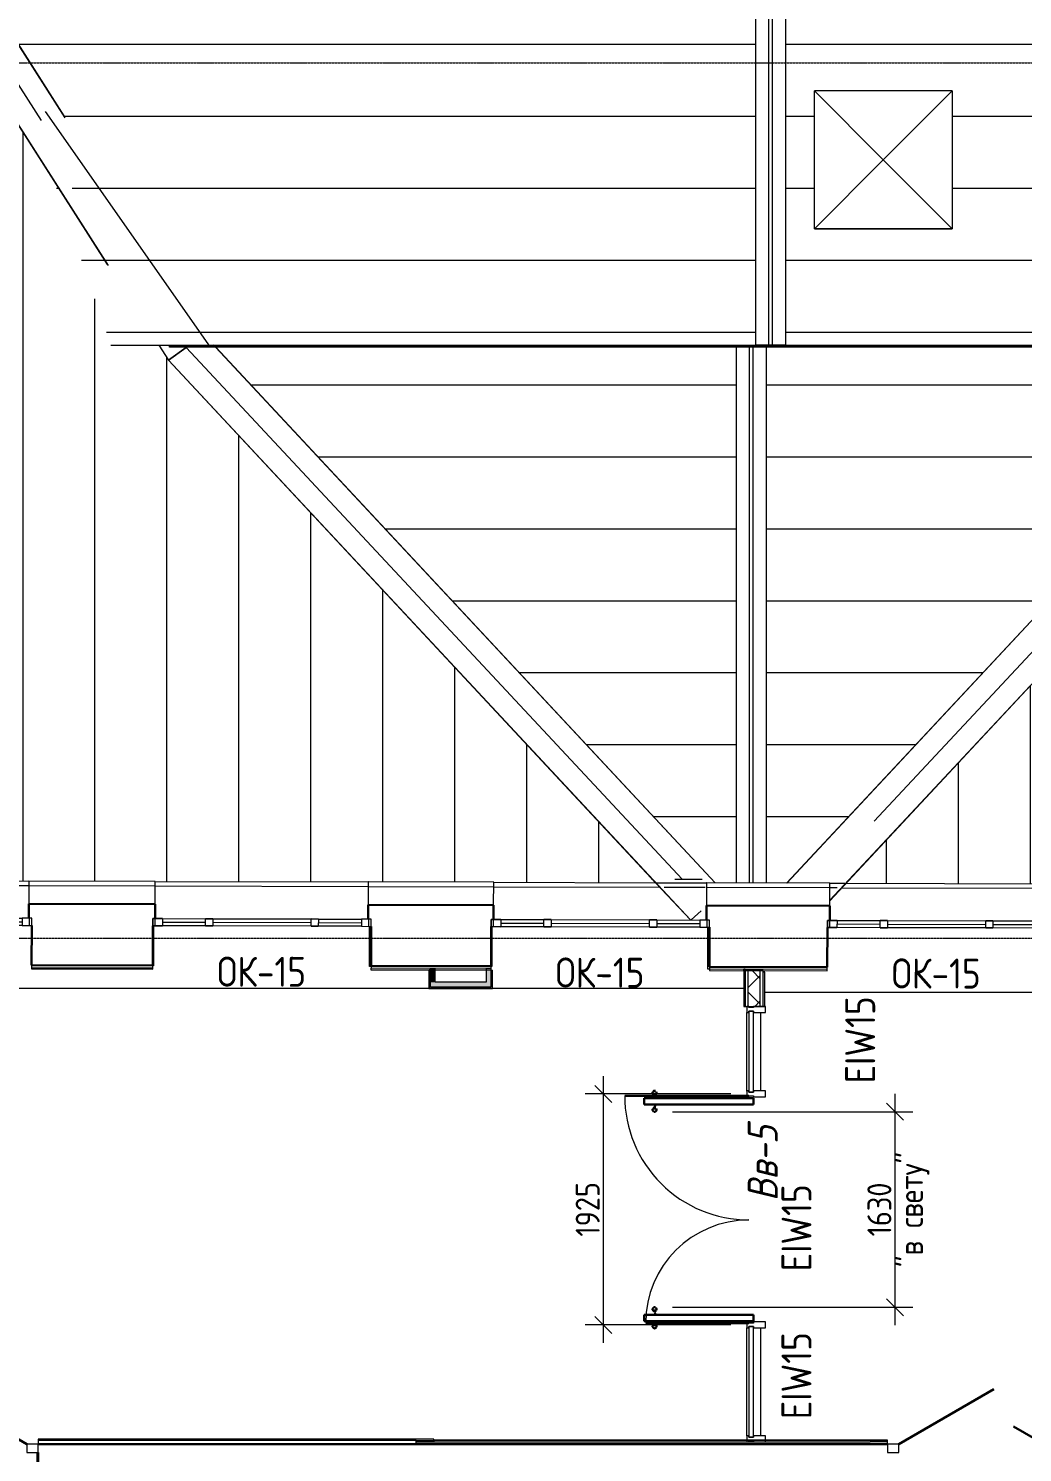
# Model space of a CAD drawing. Header units: millimetres. Extents: x -25149 to 64359, y -29707 to 46678.
# Drawn here: x 18202 to 26489, y 8658 to 20531 of the extents above; entities that cross this region are included whole.
import ezdxf

# ---------------------------------------------------------------- set-up
doc = ezdxf.new("R2010")
doc.units = ezdxf.units.MM
doc.linetypes.add('ADSK_Линия сетки', pattern=[25, 20, -2.5, 0, -2.5])
doc.linetypes.add('ADSK_Штриховая_ш3 п1_5', pattern=[4.5, 3, -1.5])
for name, color, linetype, lineweight in [('_ Окна', 7, 'Continuous', 9), ('Аннотация', 7, 'Continuous', 9), ('Витраж', 7, 'Continuous', 9), ('Воздуховоды', 7, 'Continuous', 18), ('Двери', 7, 'Continuous', 9), ('Каркас', 7, 'Continuous', 18), ('Крыша', 7, 'Continuous', 9), ('Крыша штриховка', 7, 'Continuous', 9), ('Марки', 7, 'Continuous', 20), ('Марки окон', 7, 'Continuous', 20), ('Ограждение', 7, 'Continuous', 9), ('Окна', 7, 'Continuous', 9), ('Оси', 7, 'Continuous', 9), ('Панели витража', 7, 'Continuous', 9), ('Перекрытие', 7, 'Continuous', 18), ('Размеры', 7, 'Continuous', 5), ('Стены внутренние', 7, 'Continuous', 18), ('Стены наружные', 7, 'Continuous', 18), ('Стены несущие', 7, 'Continuous', 30), ('Стены отделка', 7, 'Continuous', 30), ('Стены штриховка', 7, 'Continuous', 9)]:
    doc.layers.add(name, color=color, linetype=linetype, lineweight=lineweight)
doc.layers.add('Линии', color=7, linetype='Continuous', lineweight=9, true_color=0x00a600)
doc.styles.add('GOST Common_2', font='GOST_Common.ttf', dxfattribs={"width": 0.9, "height": 250})
doc.styles.add('GOST Common_6', font='GOST_Common.ttf', dxfattribs={"width": 0.9, "height": 200})
doc.styles.add('GOST Common_B_I', font='', dxfattribs={"width": 0.9, "height": 250})
doc.styles.get('GOST Common_B_I').set_extended_font_data('GOST Common', italic=True, bold=True)
doc.dimstyles.new('ADSK_Основной_2_мм', dxfattribs={"dimscale": 304.8, "dimtxt": 201.142999, "dimasz": 0.463911, "dimexe": 0.492126, "dimexo": 0.492126, "dimgap": 0.098425, "dimtad": 1, "dimrnd": 0.01, "dimdsep": 46, "dimtxsty": 'GOST Common_6', "dimblk1": 'OBLIQUE', "dimblk2": 'OBLIQUE', "dimsah": 1, "dimcen": 0.09, "dimdle": 0.492126, "dimazin": 2, "dimtfac": 1, "dimtdec": 4, "dimtix": 1, "dimtmove": 0, "dimatfit": 3, "dimfxl": 1, "dimtvp": 1, "dimtolj": 1, "dimtzin": 0, "dimlwd": 20, "dimlwe": 20, "dimarcsym": 2})

# ---------------------------------------------------------------- blocks, each defined once
blk = doc.blocks.new('Дверь-Alumark_двупольная с глухим окном_S70 - 1400х2200 алюм ост Д30п-6129806-План 2-го этажа')
at = {"layer": 'Двери', "lineweight": 30}
for p, q in [((-480, 190), (312, 647)), ((730, 190), (475, 337))]:
    blk.add_line(p, q, dxfattribs=at)
at = {"layer": 'Двери'}
for p, q in [((-575, 190), (-575, 120)), ((-480, 190), (-575, 190)), ((-575, 120), (-480, 120)), ((-480, 120), (-480, 190)), ((730, 190), (730, 120)), ((825, 190), (730, 190)), ((730, 120), (825, 120)), ((825, 120), (825, 190))]:
    blk.add_line(p, q, dxfattribs=at)
blk = doc.blocks.new('Дверь-Alumark_двупольная с глухим окном_S70 - 1520х2200 алюм ост Д-11л-6129590-План 2-го этажа')
at = {"layer": 'Двери', "lineweight": 30}
for p, q in [((790, 190), (-2, 647)), ((-540, 190), (-181, 397))]:
    blk.add_line(p, q, dxfattribs=at)
at = {"layer": 'Двери'}
for p, q in [((-635, 190), (-635, 120)), ((-540, 190), (-635, 190)), ((-635, 120), (-540, 120)), ((-540, 120), (-540, 190)), ((790, 190), (790, 120)), ((885, 190), (790, 190)), ((790, 120), (885, 120)), ((885, 120), (885, 190))]:
    blk.add_line(p, q, dxfattribs=at)
blk = doc.blocks.new('Системная панель - Стекло - 40мм-6453783-План 2-го этажа')
at = {"layer": 'Панели витража', "lineweight": 18}
for p, q in [((337.5, 40), (-337.5, 40)), ((-337.5, 40), (-337.5, 0)), ((-337.5, 0), (337.5, 0)), ((337.5, 0), (337.5, 40))]:
    blk.add_line(p, q, dxfattribs=at)
blk = doc.blocks.new('AC_ДверьВитражная_Двупольная_Алюминиевая - Остекленные-6453785-План 2-го этажа')
at = {"layer": 'Двери', "lineweight": 30}
for p, q in [((947.5, 0), (947.5, -860)), ((-947.5, 0), (-947.5, -1035))]:
    blk.add_line(p, q, dxfattribs=at)
at = {"layer": 'Двери'}
for centre, radius, start, end in [((-947.5, 0), 1035, 270, 0), ((947.5, 0), 860, 180, 270)]:
    blk.add_arc(centre, radius, start, end, dxfattribs=at)
blk = doc.blocks.new('Прямоугольный импост - Импост структурный с накладкой - 160мм-6453677-План 2-го этажа')
at = {"layer": 'Витраж', "lineweight": 18}
for p, q in [((-25, 0), (-25, 17)), ((-25, 17), (25, 17)), ((-15, 0), (-25, 0)), ((-15, -40), (-15, 0)), ((25, 0), (15, 0)), ((15, 0), (15, -40)), ((25, 17), (25, 0)), ((-25, -140), (-25, -40)), ((-25, -40), (-15, -40)), ((15, -40), (25, -40)), ((25, -40), (25, -140)), ((25, -140), (-25, -140))]:
    blk.add_line(p, q, dxfattribs=at)
blk = doc.blocks.new('Системная панель - Стекло - 40мм-6453801-План 2-го этажа')
at = {"layer": 'Панели витража', "lineweight": 18}
for p, q in [((460, 40), (-460, 40)), ((-460, 40), (-460, 0)), ((-460, 0), (460, 0)), ((460, 0), (460, 40))]:
    blk.add_line(p, q, dxfattribs=at)
blk = doc.blocks.new('Прямоугольный импост - Импост структурный с накладкой - 100мм-5579249-План 2-го этажа')
at = {"layer": 'Витраж'}
for p, q in [((24191, 8797), (24191, 9697)), ((24308, 8797), (24308, 9697))]:
    blk.add_line(p, q, dxfattribs=at)
blk = doc.blocks.new('Прямоугольный импост - Импост структурный с накладкой - 100мм-5579251-План 2-го этажа')
at = {"layer": 'Витраж'}
for p, q in [((24191, 11672), (24191, 12327)), ((24308, 11672), (24308, 12327))]:
    blk.add_line(p, q, dxfattribs=at)
blk = doc.blocks.new('Прямоугольный импост - Импост структурный с накладкой - 160мм-6453686-План 2-го этажа')
at = {"layer": 'Витраж', "lineweight": 18}
for p, q in [((-50, 0), (-50, 17)), ((-50, 17), (0, 17)), ((-40, 0), (-50, 0)), ((-40, -40), (-40, 0)), ((0, 0), (-10, 0)), ((-10, 0), (-10, -40)), ((0, 17), (0, 0)), ((-50, -140), (-50, -40)), ((-50, -40), (-40, -40)), ((-10, -40), (0, -40)), ((0, -40), (0, -140)), ((0, -140), (-50, -140))]:
    blk.add_line(p, q, dxfattribs=at)
blk = doc.blocks.new('Прямоугольный импост - Импост структурный с накладкой - 160мм-6453803-План 2-го этажа')
at = {"layer": 'Витраж', "lineweight": 18}
for p, q in [((0, 17), (-50, 17)), ((-50, 17), (-50, 0)), ((-50, 0), (-40, 0)), ((-40, 0), (-40, -40)), ((-10, -40), (-10, 0)), ((-10, 0), (0, 0)), ((0, 0), (0, 17)), ((-40, -40), (-50, -40)), ((-50, -40), (-50, -140)), ((0, -40), (-10, -40)), ((0, -140), (0, -40)), ((-50, -140), (0, -140))]:
    blk.add_line(p, q, dxfattribs=at)
blk = doc.blocks.new('окно трехпол с фрамугой - 1800 и 1820х2300_h___нов_ ок15-2116660-План 2-го этажа')
at = {"layer": '_ Окна', "lineweight": 18}
for p, q in [((-910, 75), (-910, 135)), ((-910, 135), (-830, 135)), ((-830, 135), (-830, 75)), ((-470, 75), (-470, 135)), ((-470, 135), (-410, 135)), ((-410, 135), (-410, 75)), ((410, 75), (410, 135)), ((410, 135), (470, 135)), ((470, 135), (470, 75)), ((830, 135), (830, 75)), ((910, 135), (830, 135)), ((910, 75), (910, 135)), ((-830, 75), (-910, 75)), ((-410, 75), (-470, 75)), ((470, 75), (410, 75)), ((830, 75), (910, 75))]:
    blk.add_line(p, q, dxfattribs=at)
at = {"layer": '_ Окна'}
for p, q in [((-890, 75), (-890, 135)), ((890, 75), (890, 135)), ((-830, 105), (-470, 105)), ((-410, 105), (410, 105)), ((470, 105), (830, 105))]:
    blk.add_line(p, q, dxfattribs=at)
at = {"layer": 'Окна'}
for p, q in [((-910, 135), (-910, 75)), ((-830, 135), (-910, 135)), ((-830, 135), (-470, 135)), ((-410, 135), (-470, 135)), ((-410, 135), (410, 135)), ((470, 135), (410, 135)), ((470, 135), (830, 135)), ((910, 135), (830, 135)), ((910, 75), (910, 135)), ((-910, 75), (-830, 75)), ((-470, 75), (-830, 75)), ((-470, 75), (-410, 75)), ((410, 75), (-410, 75)), ((410, 75), (470, 75)), ((830, 75), (470, 75)), ((830, 75), (910, 75))]:
    blk.add_line(p, q, dxfattribs=at)
blk = doc.blocks.new('Ограждение - Ограждение-2966641-План 2-го этажа')
at = {"layer": 'Ограждение'}
for p, q in [((24262, 43659), (24262, 17892)), ((24371, 43659), (24371, 17892)), ((24404, 17892), (24404, 43659)), ((24513, 43659), (24513, 17892)), ((24371, 17892), (24262, 17892)), ((24388, 17892), (24371, 17892)), ((24404, 17892), (24388, 17892)), ((24513, 17892), (24404, 17892))]:
    blk.add_line(p, q, dxfattribs=at)
blk = doc.blocks.new('Ограждение - Ограждение-2966801-План 2-го этажа')
at = {"layer": 'Ограждение'}
for p, q in [((24101, 17874), (24101, 13407)), ((24209, 17874), (24209, 13407)), ((24243, 13407), (24243, 17874)), ((24351, 17874), (24351, 13406))]:
    blk.add_line(p, q, dxfattribs=at)
blk = doc.blocks.new('Ограждение - Ограждение-2968875-План 2-го этажа')
at = {"layer": 'Ограждение'}
for p, q in [((17554, 20941), (17707, 21039)), ((17707, 21039), (17708, 21040)), ((18508, 19786), (17707, 21039)), ((17708, 21040), (18498, 19803)), ((17402, 20844), (17554, 20941)), ((17554, 20941), (18307, 19763)), ((17401, 20844), (17402, 20844)), ((17401, 20844), (18859, 18563)), ((17402, 20844), (18866, 18555)), ((19288, 17892), (19368, 17766)), ((19290, 17892), (19369, 17767)), ((19369, 17766), (19516, 17872)), ((19516, 17872), (19369, 17767)), ((19503, 17892), (19508, 17884)), ((19514, 17874), (19516, 17872)), ((19516, 17872), (19519, 17874)), ((19516, 17872), (23651, 13437)), ((19531, 17884), (19540, 17892)), ((19752, 17884), (19745, 17892)), ((19747, 17892), (19754, 17884)), ((23927, 13407), (19761, 17874)), ((19763, 17874), (23928, 13407)), ((19368, 17766), (19422, 17804)), ((19369, 17767), (19368, 17766)), ((19368, 17765), (19369, 17766)), ((19368, 17765), (23430, 13409)), ((19369, 17766), (23721, 13098)), ((23430, 13408), (23720, 13098)), ((23810, 13175), (23728, 13098))]:
    blk.add_line(p, q, dxfattribs=at)
blk = doc.blocks.new('Ограждение - Ограждение-2969153-План 2-го этажа')
at = {"layer": 'Ограждение'}
for p, q in [((30914, 20801), (31154, 21123)), ((31155, 21122), (30916, 20801)), ((31154, 21123), (31155, 21122)), ((31155, 21122), (31300, 21014)), ((29183, 17874), (31445, 20906)), ((29184, 17873), (31446, 20906)), ((29789, 18987), (31300, 21014)), ((31300, 21014), (31445, 20906)), ((31445, 20906), (31446, 20906)), ((30862, 20729), (30355, 20050)), ((30363, 20063), (30862, 20731)), ((29087, 17947), (29183, 17873)), ((29183, 17874), (29088, 17947)), ((24522, 13406), (28689, 17874)), ((28691, 17874), (24524, 13406)), ((24883, 13262), (29183, 17873)), ((24883, 13259), (29184, 17872)), ((25252, 13922), (28939, 17874)), ((28698, 17884), (28705, 17892)), ((28707, 17892), (28700, 17884)), ((28948, 17884), (28955, 17892)), ((29172, 17882), (29184, 17873)), ((29184, 17873), (29183, 17874)), ((29183, 17873), (29184, 17872))]:
    blk.add_line(p, q, dxfattribs=at)
blk = doc.blocks.new('Зонт прямоугольного сечения - Стандартное-4268093-План 2-го этажа')
at = {"layer": 'Воздуховоды'}
for p, q in [((0, 0), (-575, 575)), ((-575, 575), (-575, -575)), ((-575, 575), (575, 575)), ((-575, 575), (575, 575)), ((-575, 575), (-575, -575)), ((575, 575), (0, 0)), ((575, -575), (575, 575)), ((575, 575), (575, -575)), ((-575, -575), (0, 0)), ((0, 0), (575, -575)), ((575, -575), (-575, -575)), ((575, -575), (-575, -575))]:
    blk.add_line(p, q, dxfattribs=at)
blk = doc.blocks.new('_Oblique')
at = {"color": 0, "linetype": 'ByBlock', "lineweight": -2}
blk.add_line((-0.5, -0.5), (0.5, 0.5), dxfattribs=at)
blk = doc.blocks.new('DIMBLOCK43-План 2-го этажа')
at = {"layer": 'Defpoints', "color": 0, "transparency": 16777216}
for p in [(24208, 11647), (22994, 9722), (24208, 9722)]:
    blk.add_point(p, dxfattribs=at)
at = {"layer": 'Размеры', "color": 0, "transparency": 16777216}
for p, q in [((22994, 11797), (22994, 9572)), ((24058, 11647), (22844, 11647)), ((24058, 9722), (22844, 9722))]:
    blk.add_line(p, q, dxfattribs=at)
at = {"layer": 'Размеры', "color": 0, "transparency": 16777216, "xscale": 141.4, "yscale": 141.4, "zscale": 141.4}
for p, rotation in [((22994, 11647), 90), ((22994, 9722), 270)]:
    blk.add_blockref('_Oblique', p, dxfattribs=dict(at, rotation=rotation))
at = {"layer": 'Размеры', "color": 0, "transparency": 16777216, "insert": (22864, 10685), "char_height": 200, "width": 560.47, "attachment_point": 5, "rotation": 90, "style": 'GOST Common_6'}
blk.add_mtext('\\A1;1925', dxfattribs=at)
blk = doc.blocks.new('DIMBLOCK45-План 2-го этажа')
at = {"layer": 'Defpoints', "color": 0, "transparency": 16777216}
for p in [(23422, 11499), (23422, 9869), (25426, 9869)]:
    blk.add_point(p, dxfattribs=at)
at = {"layer": 'Размеры', "color": 0, "transparency": 16777216}
for p, q in [((25426, 11649), (25426, 9719)), ((23572, 11499), (25576, 11499)), ((23572, 9869), (25576, 9869))]:
    blk.add_line(p, q, dxfattribs=at)
at = {"layer": 'Размеры', "color": 0, "transparency": 16777216, "xscale": 141.4, "yscale": 141.4, "zscale": 141.4}
for p, rotation in [((25426, 11499), 90), ((25426, 9869), 270)]:
    blk.add_blockref('_Oblique', p, dxfattribs=dict(at, rotation=rotation))
at = {"layer": 'Размеры', "color": 0, "transparency": 16777216, "char_height": 200, "width": 1251.86, "attachment_point": 5, "rotation": 90, "style": 'GOST Common_6'}
for s, insert in [('\\A1;"в свету"', (25586, 10684)), ('\\A1;1630', (25296, 10684))]:
    blk.add_mtext(s, dxfattribs=dict(at, insert=insert))

msp = doc.modelspace()

# ---------------------------------------------------------------- hatches: boundary and pattern name
at = {"layer": 'Крыша штриховка'}
h = msp.add_hatch(dxfattribs=at)
h.set_pattern_fill('FP_7', color=256, style=0, pattern_type=2)
h.set_pattern_definition([(0, (2436.5, 0), (0, 600), [])])
h.paths.add_polyline_path([(24262.443, 17891.572), (24262.309, 43658.805), (17410, 43658.805), (17410, 20941.318), (17553.954, 20941.318), (17708.215, 21038.832), (18504.445, 19791.289), (18507.59, 19785.508), (18306.987, 19763.151), (18865.59, 18555.032), (18858.752, 18563.079), (18418.214, 19252.327), (18889.822, 17891.572), (24262.309, 17891.572)])
h.paths.add_polyline_path([(23652.15, 25612.901), (19932.15, 25612.901), (19932.15, 27412.901), (23652.15, 27412.901), (23652.15, 25828.73)])
h.paths.add_polyline_path([(23654.352, 29071.998), (22573.565, 29071.998), (22573.565, 30221.998), (23723.565, 30221.998), (23723.565, 29071.998), (23714.184, 29071.998)])
h.paths.add_polyline_path([(19932.15, 34832.901), (19932.15, 36632.901), (23652.15, 36632.901), (23652.15, 34832.901), (19983.622, 34832.901)])
h.paths.add_polyline_path([(21007.562, 38221.998), (20432.562, 38221.998), (20432.562, 39371.998), (21582.562, 39371.998), (21582.562, 38221.998), (21121.656, 38221.998)])
h = msp.add_hatch(dxfattribs=at)
h.set_pattern_fill('FP_8', color=256, style=0, pattern_type=2)
h.set_pattern_definition([(180, (3986.8, 0), (-7e-14, -600), [])])
h.paths.add_polyline_path([(28449.847, 17891.572), (29049.819, 17891.572), (30489.752, 20026.361), (30355.38, 20049.774), (30363.437, 20062.967), (30861.675, 20731.072), (30861.457, 20801.318), (30914.061, 20801.318), (31154.002, 21123.064), (31204.225, 21085.611), (31359.918, 21316.435), (31360.433, 20969.119), (31365, 20965.713), (31365, 43658.805), (24512.557, 43658.805), (24512.557, 17891.572), (26356.078, 17891.572)])
h.paths.add_polyline_path([(25697.292, 18861.998), (24753.564, 18861.998), (24753.564, 20011.998), (25903.564, 20011.998), (25903.564, 18861.998)])
h.paths.add_polyline_path([(27402.962, 20372.997), (26992.564, 20372.997), (26992.564, 21122.997), (27742.564, 21122.997), (27742.564, 20372.997), (27580.352, 20372.997)])
h.paths.add_polyline_path([(26969.564, 22144.992), (26969.564, 22544.992), (27669.564, 22544.992), (27669.564, 22144.992), (26992.564, 22144.992)])
h.paths.add_polyline_path([(28291.05, 23141.503), (28277.687, 23141.503), (28277.687, 27341.503), (28666.887, 27341.503), (28666.887, 23141.503), (28292.764, 23141.503)])
h.paths.add_polyline_path([(26969.564, 23645), (26864.565, 23645), (26864.565, 27055), (27774.565, 27055), (27774.565, 23645), (27029.001, 23645)])
h.paths.add_polyline_path([(29371.282, 25810.967), (29336.957, 25810.967), (29336.957, 34210.967), (29726.157, 34210.967), (29726.157, 25810.967), (29496.731, 25810.967)])
h.paths.add_polyline_path([(27302.891, 28713.919), (25084.207, 28713.919), (25084.207, 30513.919), (28802.85, 30513.919), (28802.85, 28713.919), (27402.962, 28713.919)])
h.paths.add_polyline_path([(28439.695, 33138.878), (28436.289, 33138.878), (28436.289, 41538.878), (28825.488, 41538.878), (28825.488, 33138.878), (28441.399, 33138.878)])
h.paths.add_polyline_path([(26969.564, 35500.002), (26969.564, 35900.002), (27669.564, 35900.002), (27669.564, 35500.002), (27402.962, 35500.002)])
h.paths.add_polyline_path([(26864.565, 37085), (26864.565, 41685), (27774.565, 41685), (27774.565, 37085), (27168.296, 37085)])
h = msp.add_hatch(dxfattribs=at)
h.set_pattern_fill('FP_9', color=256, style=0, pattern_type=2)
h.set_pattern_definition([(270, (156.06, -17199.3), (600, 4e-14), [])])
h.paths.add_polyline_path([(32637.384, 13388.868), (37875.044, 13388.868), (37875.044, 13531.824), (37850.1, 13531.53), (37764.22, 20871.318), (37764.22, 20921.318), (37875.044, 20921.318), (37875.044, 20941.318), (31397.712, 20941.318), (31445.7, 20905.531), (30008.903, 18978.878), (30109.635, 18978.878), (30088.816, 18918.878), (29964.158, 18918.878), (29183.183, 17873.193), (29184.332, 17872.018), (25018.288, 13404.483), (30949.639, 13388.868), (32278.426, 13388.868)])
h.paths.add_polyline_path([(10875, 13401.716), (10875, 13401.822), (10840.545, 13401.807)])
h.paths.add_polyline_path([(23414.995, 13408.703), (23395.594, 13436.815), (23403.468, 13436.815), (19368.391, 17765.406), (19370.121, 17766.719), (19368.391, 17765.717), (19287.95, 17891.572), (18889.822, 17891.572), (18418.214, 19252.327), (17401.121, 20843.634), (17553.954, 20941.318), (10815, 20941.318), (10815, 20882.525), (10925, 20882.525), (10925, 13462.525), (10875, 13462.525), (10875, 13441.716), (23215.425, 13409.229)])
h.paths.add_polyline_path([(32737.612, 13566.749), (32735.112, 13566.749), (32734.555, 13657.399), (32717.55, 13661.281), (32698.856, 13676.957), (32689.416, 13697.032), (32690.112, 13854.283), (32693.127, 13859.26), (32696.811, 13862.008), (32707.973, 13865.971), (32723.011, 13868.674), (32740.112, 13869.733), (32765.112, 13867.663), (32778.414, 13864.021), (32786.025, 13860.059), (32788.408, 13858.282), (32790.112, 13854.283), (32790.112, 13695.114), (32779.204, 13674.463), (32760.818, 13660.857), (32745.112, 13656.131), (32744.442, 13566.749), (32738.818, 13566.749)])
h.paths.add_polyline_path([(15975, 13566.749), (15970, 13566.749), (15969.443, 13657.399), (15952.438, 13661.281), (15933.744, 13676.957), (15924.304, 13697.032), (15925, 13854.283), (15928.015, 13859.26), (15931.699, 13862.008), (15942.861, 13865.971), (15957.899, 13868.674), (15975, 13869.733), (16000, 13867.663), (16013.302, 13864.021), (16020.913, 13860.059), (16023.296, 13858.282), (16025, 13854.283), (16025, 13695.114), (16014.092, 13674.463), (15995.706, 13660.857), (15980, 13656.131), (15979.33, 13566.749), (15976.294, 13566.749)])
h = msp.add_hatch(dxfattribs=at)
h.set_pattern_fill('FP_17', color=256, style=0, pattern_type=2)
h.set_pattern_definition([(0, (-6205.5, -17840), (0, 600), [])])
h.paths.add_polyline_path([(24100.771, 13406.898), (24100.771, 17874.451), (19762.848, 17874.451), (23928.486, 13407.352), (24000.588, 13407.162)])
h.paths.add_polyline_path([(23855.594, 13407.544), (23818.789, 13436.815), (23591.371, 13436.129), (23614.143, 13408.179), (23798.677, 13407.693)])
h.paths.add_polyline_path([(23429.719, 13408.665), (23403.468, 13436.815), (23396.39, 13435.661), (23414.995, 13408.703)])
h = msp.add_hatch(dxfattribs=at)
h.set_pattern_fill('FP_18', color=256, style=0, pattern_type=2)
h.set_pattern_definition([(180, (-5840.74, -17840), (-7e-14, -600), [])])
h.paths.add_polyline_path([(24831.584, 13404.974), (25252.472, 13921.575), (24603.674, 13405.574), (24785.751, 13405.095)])
h.paths.add_polyline_path([(24521.963, 13405.789), (28689.057, 17874.451), (24350.885, 17874.451), (24350.885, 13406.24), (24452.742, 13405.971)])
at = {"layer": 'Стены внутренние'}
for points in [[(21552.437, 12579.451), (21592.437, 12579.451), (21592.437, 12693.043), (21552.437, 12693.043)], [(22057.437, 12539.451), (22057.437, 12693.043), (22017.437, 12693.043), (22017.437, 12539.451)], [(22017.437, 12539.451), (22017.437, 12579.451), (21552.437, 12579.451), (21552.437, 12539.451), (21645.098, 12539.451)]]:
    msp.add_hatch(color=256, dxfattribs=at).paths.add_polyline_path(points)
at = {"layer": 'Стены внутренние', "lineweight": 9}
h = msp.add_hatch(dxfattribs=at)
h.set_pattern_fill('FP_4', color=256, style=0, pattern_type=2)
h.set_pattern_definition([(45, (0, 0), (-106.066, 106.066), []), (135, (0, 0), (-106.066, -106.066), [])])
h.paths.add_polyline_path([(24262.309, 12377.026), (24302.565, 12377.026), (24302.565, 12677.026), (24202.565, 12677.026), (24202.565, 12377.026)])

# ---------------------------------------------------------------- linework, layer by layer
at = {"layer": 'Каркас'}
for p, q in [((20022.718, 17891.572), (20022.718, 17884.451)), ((20093.195, 17884.451), (20093.195, 17891.572)), ((20158.179, 17891.572), (20158.179, 17884.451)), ((22124.923, 17891.572), (22124.923, 17884.451)), ((22195.4, 17884.451), (22195.4, 17891.572)), ((22260.383, 17891.572), (22260.383, 17884.451)), ((24165.25, 17891.572), (24165.25, 17884.451)), ((24235.727, 17884.451), (24235.727, 17891.572)), ((24300.711, 17891.572), (24300.711, 17884.451)), ((24519.377, 17891.572), (24519.377, 17884.451)), ((24584.361, 17891.572), (24584.361, 17884.451)), ((24654.838, 17884.451), (24654.838, 17891.572))]:
    msp.add_line(p, q, dxfattribs=at)
at = {"layer": 'Крыша'}
for p, q in [((18889.822, 17891.572), (24262.309, 17891.572)), ((24512.557, 17891.572), (29049.819, 17891.572)), ((23403.468, 13436.815), (23395.594, 13436.815)), ((23818.789, 13436.815), (23590.813, 13436.815)), ((23798.677, 13407.693), (23855.594, 13407.544))]:
    msp.add_line(p, q, dxfattribs=at)
at = {"layer": 'Линии', "color": 7}
msp.add_line((19720.534, 17874.451), (18342.68, 19839.526), dxfattribs=at)
at = {"layer": 'Линии', "color": 7, "linetype": 'ADSK_Штриховая_ш3 п1_5', "lineweight": 30}
for p, q in [((23426.911, 11612.936), (23421.763, 11657.64)), ((23335.206, 11559.936), (23334.48, 11612.936)), ((23334.48, 11612.936), (24247.565, 11612.936)), ((24247.565, 11559.936), (23335.206, 11559.936)), ((23426.911, 11560.437), (23421.763, 11515.733)), ((24247.565, 11612.936), (24247.565, 11559.936)), ((23335.206, 9754.026), (23334.48, 9807.026)), ((23334.48, 9807.026), (24247.565, 9807.026)), ((24247.565, 9754.026), (23335.206, 9754.026)), ((23426.911, 9807.026), (23421.763, 9851.73)), ((23426.911, 9754.527), (23421.763, 9709.823)), ((24247.565, 9807.026), (24247.565, 9754.026))]:
    msp.add_line(p, q, dxfattribs=at)
for centre in [(23421.763, 11657.64), (23421.763, 11515.733), (23421.763, 9851.73), (23421.763, 9709.823)]:
    msp.add_circle(centre, 17, dxfattribs=at)
at = {"layer": 'Оси', "color": 252, "linetype": 'ADSK_Линия сетки'}
for p, q in [((-10114.729, 20245), (56004.853, 20245)), ((-10114.729, 12945), (56004.853, 12945))]:
    msp.add_line(p, q, dxfattribs=at)
at = {"layer": 'Перекрытие'}
for p, q in [((18229.456, 13035.243), (18229.456, 13052.354)), ((19244.63, 13049.681), (19244.63, 12714.528)), ((21044.63, 12709.681), (21044.63, 13044.942)), ((22064.63, 13042.257), (22064.63, 12709.681)), ((23864.63, 12687.517), (23864.63, 13037.518)), ((19244.63, 12714.528), (19237.615, 12714.528)), ((21057.609, 12709.681), (21044.63, 12709.681)), ((22064.63, 12709.681), (22058.612, 12709.681)), ((23878.56, 12687.517), (23864.63, 12687.517)), ((16419.443, 12529.45), (21540.437, 12529.45)), ((22069.437, 12529.45), (24165.565, 12529.45)), ((24339.565, 12496.859), (26670.427, 12496.859)), ((18274, 8347.642), (18274, 8657.642))]:
    msp.add_line(p, q, dxfattribs=at)
at = {"layer": 'Стены наружные'}
for p, q in [((19378.705, 17884.451), (29090, 17884.451)), ((19378.705, 17874.451), (19378.705, 17884.451)), ((29090, 17874.451), (19378.705, 17874.451)), ((24387.5, 17884.451), (24387.5, 17874.451)), ((16430.481, 13427.091), (18205.475, 13422.418)), ((19259.471, 13419.643), (21034.465, 13414.97)), ((18205.37, 13382.418), (16430.376, 13387.091)), ((21034.36, 13374.971), (19259.366, 13379.643)), ((23467.111, 13368.566), (22080.356, 13372.217)), ((22080.462, 13412.217), (23429.85, 13408.664)), ((23438.935, 13408.64), (23798.677, 13407.693)), ((23844.473, 13367.573), (23502.603, 13368.473)), ((24943.291, 13364.68), (24883.347, 13364.838)), ((24883.452, 13404.838), (25006.43, 13404.514)), ((26658.34, 13360.165), (24981.078, 13364.58)), ((25018.843, 13404.481), (26658.446, 13400.165))]:
    msp.add_line(p, q, dxfattribs=at)
at = {"layer": 'Стены несущие'}
for p, q in [((18204.975, 13232.419), (18204.659, 13112.419)), ((19258.971, 13229.644), (18204.975, 13232.419)), ((18205.975, 13232.416), (19258.971, 13229.644)), ((19258.655, 13109.644), (19258.971, 13229.644)), ((21033.965, 13224.971), (21033.649, 13104.972)), ((21035.965, 13224.966), (21033.965, 13224.971)), ((22079.961, 13222.217), (21035.965, 13224.966)), ((21035.965, 13224.966), (22079.961, 13222.217)), ((22079.645, 13102.218), (22079.961, 13222.217)), ((23854.955, 13217.545), (23854.639, 13097.545)), ((23855.955, 13217.542), (23854.955, 13217.545)), ((24882.952, 13214.838), (23855.955, 13217.542)), ((23855.955, 13217.542), (24882.952, 13214.838)), ((24882.636, 13094.839), (24882.952, 13214.838)), ((18229.501, 13052.354), (18228.632, 12722.355)), ((19237.629, 12719.698), (19238.497, 13049.697)), ((21058.491, 13044.906), (21057.622, 12714.907)), ((22058.619, 12712.272), (22059.488, 13042.271)), ((23879.481, 13037.479), (23878.613, 12707.481)), ((24861.609, 12704.893), (24862.478, 13034.892)), ((18228.632, 12722.355), (19237.629, 12719.698)), ((19237.629, 12719.698), (18228.632, 12722.355)), ((21057.622, 12714.907), (22058.619, 12712.272)), ((22058.619, 12712.272), (21057.622, 12714.907)), ((23878.613, 12707.481), (24861.609, 12704.893)), ((24861.609, 12704.893), (23878.613, 12707.481)), ((25364, 8727.642), (18284, 8727.642)), ((21435, 8727.642), (23993.426, 8727.642)), ((24743.426, 8727.642), (25219.339, 8727.642)), ((18284, 8657.642), (18284, 8347.642))]:
    msp.add_line(p, q, dxfattribs=at)
at = {"layer": 'Стены отделка', "lineweight": 9}
for p, q in [((18205.475, 13422.418), (18204.975, 13232.419)), ((19259.471, 13419.643), (18205.475, 13422.418)), ((19259.366, 13379.643), (19259.471, 13419.643)), ((19259.366, 13379.643), (18205.37, 13382.418)), ((19258.971, 13229.644), (19259.366, 13379.643)), ((21034.36, 13374.971), (21033.965, 13224.971)), ((21034.465, 13414.97), (21034.36, 13374.971)), ((21034.36, 13374.971), (21034.36, 13374.971)), ((22080.356, 13372.217), (21034.36, 13374.971)), ((21036.465, 13414.965), (21034.465, 13414.97)), ((22080.462, 13412.217), (21036.465, 13414.965)), ((22079.961, 13222.217), (22080.462, 13412.217)), ((23855.35, 13367.544), (23854.955, 13217.545)), ((23855.455, 13407.544), (23855.35, 13367.544)), ((24883.347, 13364.838), (23855.35, 13367.544)), ((23856.455, 13407.541), (23855.455, 13407.544)), ((24883.452, 13404.838), (23856.455, 13407.541)), ((24882.952, 13214.838), (24883.347, 13364.838)), ((24883.347, 13364.838), (24883.452, 13404.838)), ((18204.975, 13232.419), (18205.975, 13232.416)), ((21033.965, 13224.971), (21035.965, 13224.966)), ((23854.955, 13217.545), (23855.955, 13217.542)), ((18228.632, 12722.355), (18228.548, 12690.355)), ((19237.544, 12687.699), (19237.629, 12719.698)), ((21057.622, 12714.907), (21057.538, 12682.907)), ((22058.535, 12680.272), (22058.619, 12712.272)), ((23878.613, 12707.481), (23878.528, 12675.481)), ((24861.525, 12672.893), (24861.609, 12704.893)), ((18228.548, 12690.355), (19237.544, 12687.699)), ((18228.579, 12702.355), (19237.576, 12699.699)), ((21057.538, 12682.907), (21540.437, 12681.636)), ((22058.566, 12692.272), (21057.57, 12694.907)), ((21540.437, 12681.636), (21540.437, 12529.451)), ((21592.437, 12693.043), (21552.437, 12693.043)), ((21552.437, 12539.451), (21552.437, 12693.043)), ((21552.437, 12681.604), (22069.437, 12680.243)), ((21592.437, 12579.451), (21592.437, 12693.043)), ((22017.437, 12693.043), (22017.437, 12579.451)), ((22057.437, 12693.043), (22017.437, 12693.043)), ((22057.437, 12693.043), (22057.437, 12539.451)), ((22069.437, 12529.451), (22069.437, 12680.243)), ((23878.528, 12675.481), (24861.525, 12672.893)), ((24861.556, 12684.893), (23878.56, 12687.481)), ((24177.565, 12687.554), (24165.565, 12687.554)), ((24165.565, 12687.554), (24165.565, 12686.725)), ((24165.565, 12674.725), (24165.565, 12377.026)), ((24177.565, 12687.554), (24177.565, 12377.026)), ((24327.565, 12677.026), (24177.565, 12677.026)), ((24327.565, 12377.026), (24327.565, 12677.026)), ((24339.565, 12663.238), (24327.565, 12663.238)), ((24339.565, 12377.026), (24339.565, 12663.238)), ((21542.437, 12527.451), (22067.437, 12527.451)), ((21552.437, 12539.451), (22057.437, 12539.451)), ((22017.437, 12579.451), (21592.437, 12579.451)), ((24165.565, 12377.026), (24339.565, 12377.026)), ((18284, 8769.642), (18284, 8727.642)), ((21580.032, 8769.642), (18284, 8769.642)), ((21435, 8727.642), (21435, 8757.642)), ((21435, 8757.642), (21580.032, 8757.642)), ((21435, 8747.642), (25219.339, 8747.642)), ((21580.032, 8759.642), (21580.032, 8769.642)), ((25364, 8759.642), (21580.032, 8759.642)), ((21580.032, 8757.642), (21580.032, 8747.642)), ((23993.426, 8727.642), (24743.426, 8727.642)), ((25219.339, 8727.642), (25364, 8727.642)), ((25364, 8727.642), (25364, 8759.642))]:
    msp.add_line(p, q, dxfattribs=at)
at = {"layer": 'Стены штриховка'}
for p, q in [((18228.553, 12692.355), (19237.55, 12689.699)), ((21057.543, 12684.907), (22058.54, 12682.272)), ((21552.437, 12681.604), (21542.437, 12681.631)), ((21542.437, 12681.631), (21542.437, 12527.451)), ((22067.437, 12680.249), (22067.437, 12527.451)), ((23878.534, 12677.481), (24861.53, 12674.893)), ((24165.565, 12676.725), (24165.565, 12686.725)), ((24167.565, 12687.554), (24167.565, 12377.026)), ((24202.565, 12377.026), (24202.565, 12677.026)), ((24302.565, 12377.026), (24302.565, 12677.026)), ((24337.565, 12663.238), (24337.565, 12377.026)), ((22069.437, 12529.451), (21540.437, 12529.451)), ((21540.437, 12529.451), (21540.437, 12527.451)), ((21540.437, 12527.451), (21542.437, 12527.451)), ((22067.437, 12527.451), (22069.437, 12527.451)), ((22069.437, 12527.451), (22069.437, 12529.451)), ((21580.032, 8767.642), (18284, 8767.642)), ((21435, 8757.642), (18284, 8757.642)), ((21580.032, 8757.642), (21580.032, 8759.642)), ((25364, 8757.642), (21580.032, 8757.642)), ((25364, 8747.642), (25219.339, 8747.642))]:
    msp.add_line(p, q, dxfattribs=at)

# ---------------------------------------------------------------- block references
at = {"layer": 'Витраж', "rotation": 89.99999999999987}
msp.add_blockref('Прямоугольный импост - Импост структурный с накладкой - 160мм-6453803-План 2-го этажа', (24207.565, 12377.026), dxfattribs=at)
at = {"layer": 'Витраж'}
for name in ['Прямоугольный импост - Импост структурный с накладкой - 100мм-5579251-План 2-го этажа', 'Прямоугольный импост - Импост структурный с накладкой - 100мм-5579249-План 2-го этажа']:
    msp.add_blockref(name, (0, 0), dxfattribs=at)
at = {"layer": 'Витраж', "extrusion": (0, 0, -1), "rotation": 270.0000000000001}
for name, p in [('Прямоугольный импост - Импост структурный с накладкой - 160мм-6453677-План 2-го этажа', (-24207.565, 11647.026)), ('Прямоугольный импост - Импост структурный с накладкой - 160мм-6453677-План 2-го этажа', (-24207.565, 9722.026)), ('Прямоугольный импост - Импост структурный с накладкой - 160мм-6453686-План 2-го этажа', (-24207.565, 8747.026))]:
    msp.add_blockref(name, p, dxfattribs=at)
at = {"layer": 'Воздуховоды', "rotation": 270.0000000000001}
msp.add_blockref('Зонт прямоугольного сечения - Стандартное-4268093-План 2-го этажа', (25328.564, 19436.998), dxfattribs=at)
at = {"layer": 'Двери', "color": 8, "true_color": 0x7f7f7f, "rotation": 269.9999999999998}
msp.add_blockref('AC_ДверьВитражная_Двупольная_Алюминиевая - Остекленные-6453785-План 2-го этажа', (24207.565, 10684.526), dxfattribs=at)
at = {"layer": 'Двери'}
for name, p in [('Дверь-Alumark_двупольная с глухим окном_S70 - 1520х2200 алюм ост Д-11л-6129590-План 2-го этажа', (17399, 8537.642)), ('Дверь-Alumark_двупольная с глухим окном_S70 - 1400х2200 алюм ост Д30п-6129806-План 2-го этажа', (25939, 8537.642))]:
    msp.add_blockref(name, p, dxfattribs=at)
at = {"layer": 'Ограждение'}
for name in ['Ограждение - Ограждение-2966641-План 2-го этажа', 'Ограждение - Ограждение-2968875-План 2-го этажа', 'Ограждение - Ограждение-2969153-План 2-го этажа', 'Ограждение - Ограждение-2966801-План 2-го этажа']:
    msp.add_blockref(name, (0, 0), dxfattribs=at)
at = {"layer": 'Окна', "rotation": 359.8491625167525}
for p in [(17319.307, 12979.75), (20148.297, 12972.302), (22969.287, 12964.875), (25772.277, 12957.496)]:
    msp.add_blockref('окно трехпол с фрамугой - 1800 и 1820х2300_h___нов_ ок15-2116660-План 2-го этажа', p, dxfattribs=at)
at = {"layer": 'Панели витража', "rotation": 269.9999999999998}
for name, p in [('Системная панель - Стекло - 40мм-6453783-План 2-го этажа', (24207.565, 11999.526)), ('Системная панель - Стекло - 40мм-6453801-План 2-го этажа', (24207.565, 9247.026))]:
    msp.add_blockref(name, p, dxfattribs=at)

# ---------------------------------------------------------------- texts
at = {"layer": 'Аннотация', "color": 1, "true_color": 0xff0000, "char_height": 250, "width": 763.56, "attachment_point": 1, "rotation": 90, "line_spacing_factor": 1.022766, "style": 'GOST Common_2'}
for insert in [(25010.888, 11734.971), (24479.796, 10168.104), (24479.796, 8934.971)]:
    msp.add_mtext('\\pxt1.44,2.88,4.32,5.76,7.2,8.64,10.08,11.52,12.96,14.4,15.84,17.28,18.72,20.16,21.6,23.04,24.48,25.92,27.36,28.8,30.24,31.68,33.12,34.56,36,37.44,38.88,40.32,41.76,43.2,44.64,46.08;{EIW15}', dxfattribs=dict(at, insert=insert))
at = {"layer": 'Марки', "lineweight": 9, "insert": (24323.311, 11069.356), "char_height": 250, "width": 696.6, "attachment_point": 5, "rotation": 90, "line_spacing_factor": 1.022766, "style": 'GOST Common_B_I'}
msp.add_mtext('\\pxqc,t4.572,9.144,13.716,18.288,22.86,27.432,32.004,36.576,41.148,45.72,50.292,54.864,59.436,64.008,68.58,73.152,77.724,82.296,86.868,91.44,96.012,100.584,105.156,109.728,114.3,118.872,123.444,128.016,132.588,137.16,141.732,146.304;{Вв-5}', dxfattribs=at)
at = {"layer": 'Марки окон', "lineweight": 9, "char_height": 250, "width": 797.4, "attachment_point": 5, "rotation": 359.8491625, "line_spacing_factor": 1.022766, "style": 'GOST Common_2'}
for insert in [(20145.476, 12666.044), (22966.466, 12658.618), (25769.456, 12651.238)]:
    msp.add_mtext('\\pxqc,t1.8,3.6,5.4,7.2,9,10.8,12.6,14.4,16.2,18,19.8,21.6,23.4,25.2,27,28.8,30.6,32.4,34.2,36,37.8,39.6,41.4,43.2,45,46.8,48.6,50.4,52.2,54,55.8,57.6;{ОК-15}', dxfattribs=dict(at, insert=insert))

# ---------------------------------------------------------------- dimensions: what is measured, and where the dimension line sits
at = {"layer": 'Размеры'}
dim = msp.add_linear_dim(base=(22993.575, 9722.026), p1=(24207.565, 11647.026), p2=(24207.565, 9722.026), angle=90, dimstyle='ADSK_Основной_2_мм', override={"dimpost": '<>', "dimfxl": 1925, "dimlwd": 65535, "dimlwe": 65535}, dxfattribs=at)
dim.commit()
dim.dimension.update_dxf_attribs({"geometry": 'DIMBLOCK43-План 2-го этажа', "text_midpoint": (22863.575, 10684.526)})
dim = msp.add_linear_dim(base=(25426.003, 9868.73), p1=(23421.763, 11498.733), p2=(23421.763, 9868.73), angle=90, text='<>\\X"в свету"', dimstyle='ADSK_Основной_2_мм', override={"dimpost": '<>', "dimfxl": 1630.002426, "dimlwd": 65535, "dimlwe": 65535}, dxfattribs=at)
dim.commit()
dim.dimension.update_dxf_attribs({"geometry": 'DIMBLOCK45-План 2-го этажа', "text_midpoint": (25426.003, 10683.731)})

doc.saveas('drawing.dxf')
